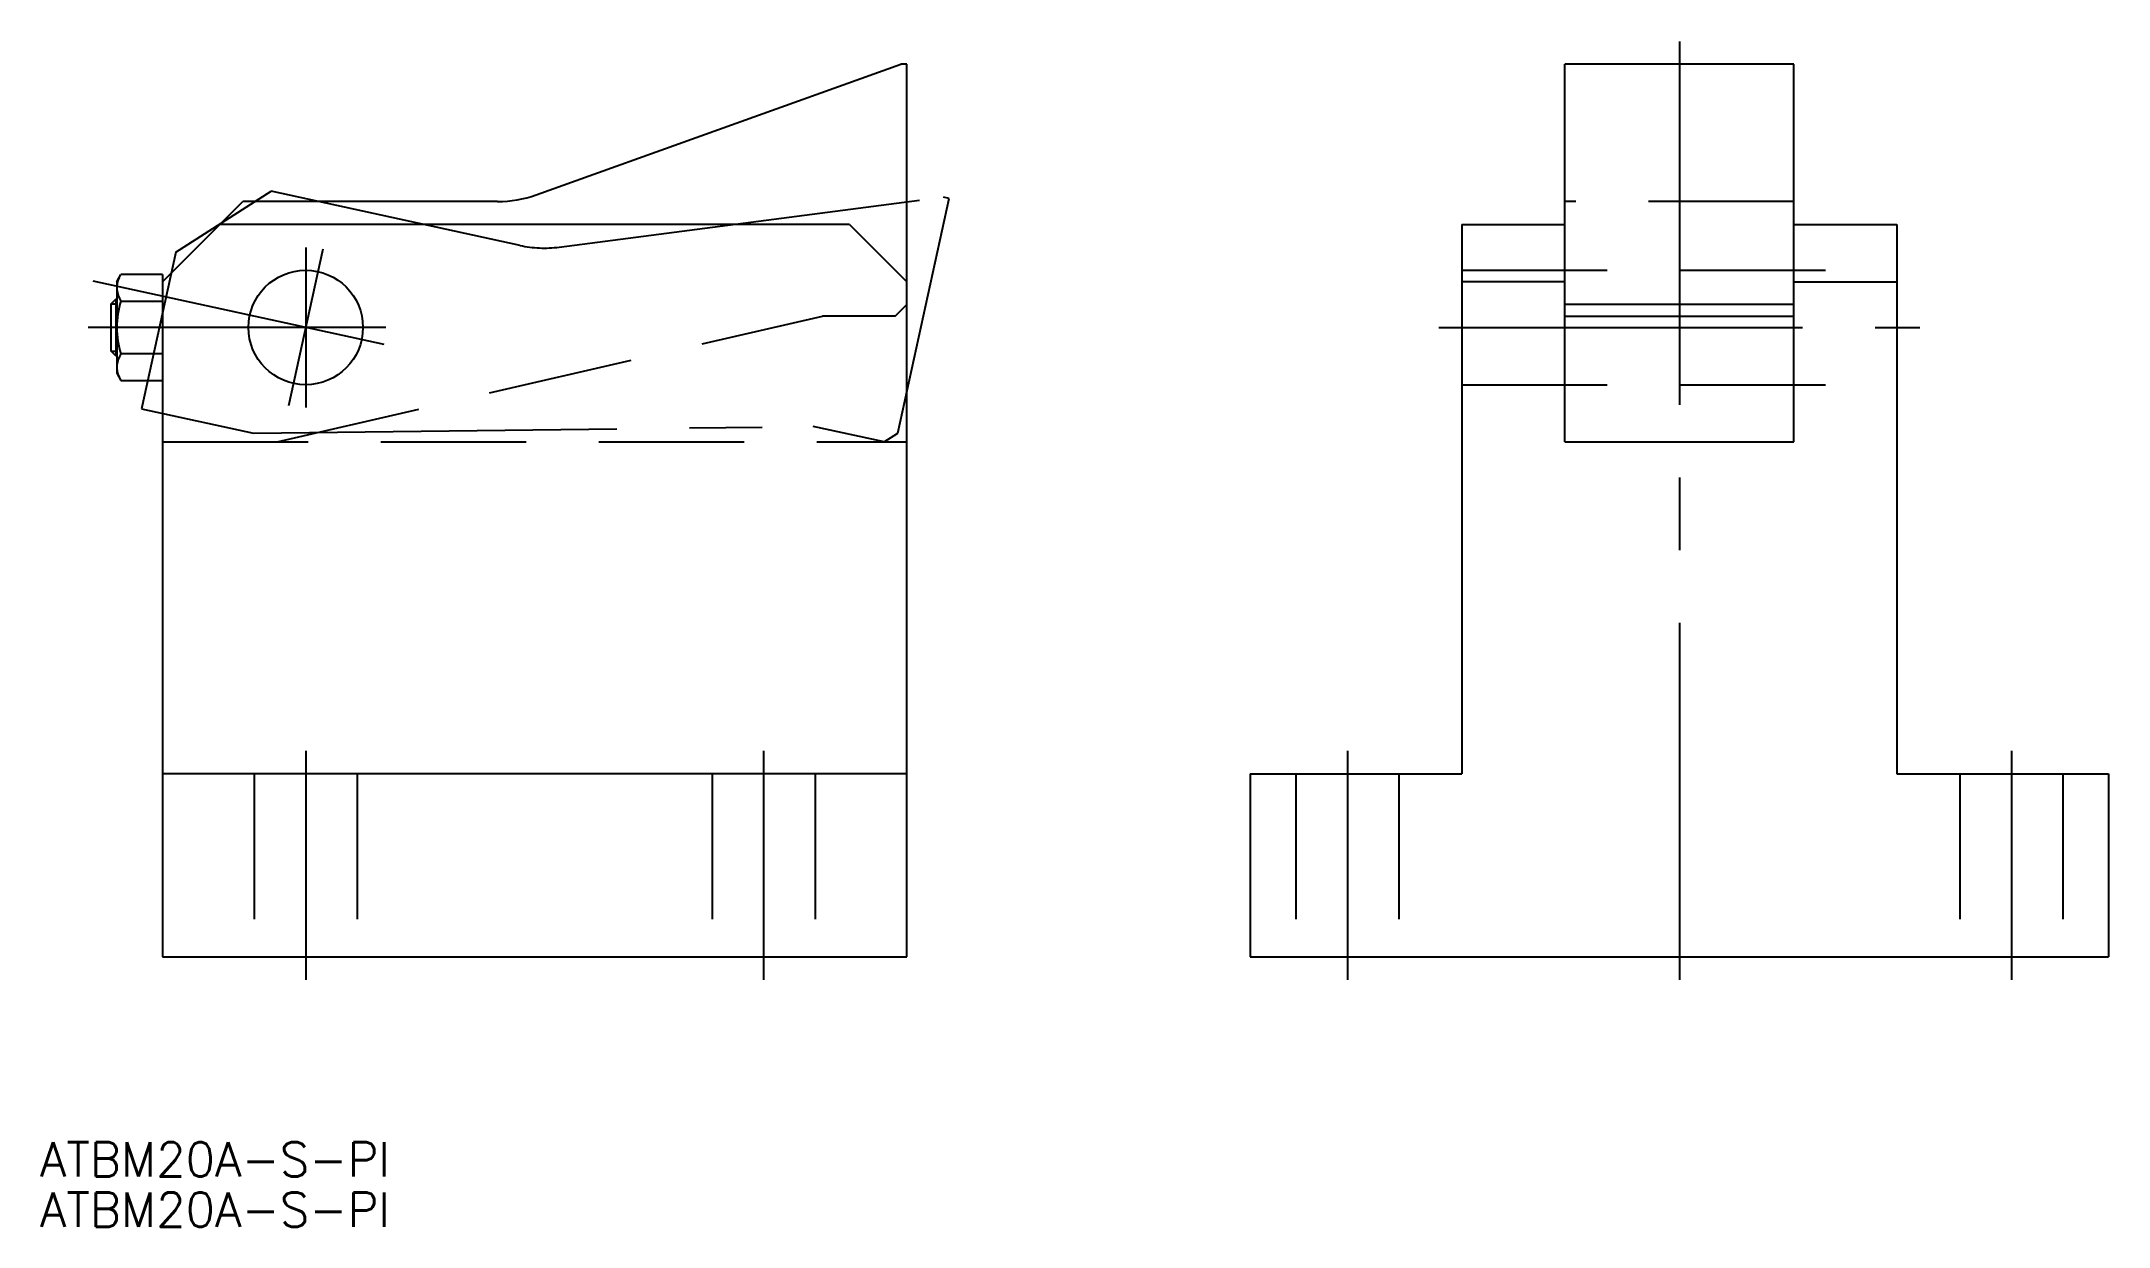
# Model space of a CAD drawing. Extents: x -11 to 170, y -24 to 80.
import ezdxf

# ---------------------------------------------------------------- set-up
doc = ezdxf.new("R2010")
doc.units = 0
for name, pattern in [('CENTER', [50.8, 31.75, -6.35, 6.35, -6.35]), ('DASHED', [19.05, 12.7, -6.35]), ('PHANTOM', [63.5, 31.75, -6.35, 6.35, -6.35, 6.35, -6.35])]:
    doc.linetypes.add(name, pattern=pattern)
doc.layers.get('0').update_dxf_attribs({"linetype": 'CONTINUOUS'})
doc.layers.add('CENTER', color=1, linetype='CENTER')
doc.styles.get("Standard").update_dxf_attribs({"font": 'txt.shx', "height": 3, "bigfont": 'bigfont.shx'})

# ---------------------------------------------------------------- blocks, each defined once
blk = doc.blocks.new('*U6')
at = {"color": 7, "linetype": 'CONTINUOUS'}
blk.add_text('ATBM20A-S-PI', height=3, dxfattribs=at).set_placement((-10.72, -19.19))
blk = doc.blocks.new('*U7')
at = {"color": 7, "linetype": 'CONTINUOUS'}
blk.add_text('ATBM20A-S-PI', height=3, dxfattribs=at).set_placement((-10.72, -23.57))

msp = doc.modelspace()

# ---------------------------------------------------------------- linework, layer by layer
at = {"color": 7, "linetype": 'CONTINUOUS'}
for p, q in [((32.64, 66.59), (64.5, 78)), ((65, 78), (64.5, 78)), ((65, 0), (65, 78)), ((142.5, 78), (122.5, 78)), ((122.5, 45), (122.5, 78)), ((142.5, 45), (142.5, 78)), ((0, 59), (7, 66)), ((29.26, 66), (7, 66)), ((60, 64), (5, 64)), ((60, 64), (65, 59)), ((113.5, 64), (113.5, 16)), ((113.5, 64), (122.5, 64)), ((142.5, 64), (151.5, 64)), ((151.5, 64), (151.5, 16)), ((-4, 59), (-3.64, 59.62)), ((0, 59.62), (-3.64, 59.62)), ((0, 59.62), (0, 0)), ((-4, 59), (-4, 51)), ((122.5, 59), (113.5, 59)), ((142.5, 59), (151.5, 59)), ((-4.5, 57.07), (-4.07, 57.5)), ((-4.5, 52.93), (-4.5, 57.07)), ((-4.07, 57.5), (-4, 57.5)), ((-4.07, 52.5), (-4.07, 57.5)), ((-3.64, 57.31), (0, 57.31)), ((142.5, 57), (122.5, 57)), ((122.5, 56), (142.5, 56)), ((-4.07, 52.5), (-4.5, 52.93)), ((-4.07, 52.5), (-4, 52.5)), ((0, 52.69), (-3.64, 52.69)), ((-4, 51), (-3.64, 50.38)), ((-3.64, 50.38), (0, 50.38)), ((122.5, 45), (142.5, 45)), ((65, 16), (0, 16)), ((95, 16), (95, 0)), ((95, 16), (113.5, 16)), ((151.5, 16), (170, 16)), ((170, 16), (170, 0)), ((0, 0), (65, 0)), ((95, 0), (170, 0))]:
    msp.add_line(p, q, dxfattribs=at)
at = {"color": 3, "linetype": 'PHANTOM'}
for p, q in [((1.14, 61.57), (9.47, 66.92)), ((31.22, 62.17), (9.47, 66.92)), ((34.64, 62.03), (68.21, 66.39)), ((64.22, 45.76), (68.7, 66.28)), ((68.7, 66.28), (68.21, 66.39)), ((1.14, 61.57), (-1.84, 47.89)), ((13.99, 61.84), (11.01, 48.16)), ((19.34, 53.51), (-6.06, 59.05)), ((-1.84, 47.89), (7.93, 45.76)), ((7.93, 45.76), (56.82, 46.35)), ((63.03, 45), (56.82, 46.35)), ((63.03, 45), (64.22, 45.76))]:
    msp.add_line(p, q, dxfattribs=at)
at = {"color": 3, "linetype": 'DASHED'}
for p, q in [((142.5, 66), (122.5, 66)), ((113.5, 60), (151.5, 60)), ((10, 45), (57.65, 56)), ((64, 56), (57.65, 56)), ((64, 56), (65, 57)), ((113.5, 50), (151.5, 50)), ((0, 45), (65, 45)), ((8, 16), (8, 0)), ((17, 16), (17, 0)), ((48, 16), (48, 0)), ((57, 16), (57, 0)), ((99, 16), (99, 0)), ((108, 16), (108, 0)), ((157, 16), (157, 0)), ((166, 16), (166, 0))]:
    msp.add_line(p, q, dxfattribs=at)
at = {"color": 3, "linetype": 'CONTINUOUS'}
for p, q in [((-4.5, 57.07), (-4, 57.07)), ((-4.5, 52.93), (-4, 52.93))]:
    msp.add_line(p, q, dxfattribs=at)
at = {"color": 7, "linetype": 'CONTINUOUS'}
msp.add_circle((12.5, 55), 5, dxfattribs=at)
for centre, radius, start, end in [((29.26, 76), 10, 270, 289.708), ((-1.96, 58.46), 2.04, 154.3842, 214.3842), ((3.64, 55), 7.64, 162.412, 197.588), ((-1.96, 51.54), 2.04, 145.6158, 205.6158)]:
    msp.add_arc(centre, radius, start, end, dxfattribs=at)
at = {"color": 3, "linetype": 'PHANTOM'}
msp.add_arc((33.35, 71.94), 10, 257.6932, 277.4012, dxfattribs=at)
at = {"layer": 'CENTER', "color": 1, "linetype": 'CENTER'}
for p, q in [((132.5, 80), (132.5, -2)), ((12.5, 62), (12.5, 48)), ((19.5, 55), (-6.5, 55)), ((111.5, 55), (153.5, 55)), ((12.5, 18), (12.5, -2)), ((52.5, 18), (52.5, -2)), ((103.5, 18), (103.5, -2)), ((161.5, 18), (161.5, -2))]:
    msp.add_line(p, q, dxfattribs=at)

# ---------------------------------------------------------------- block references
at = {"color": 7, "linetype": 'CONTINUOUS'}
for name in ['*U6', '*U7']:
    msp.add_blockref(name, (0, 0), dxfattribs=at)

doc.saveas('drawing.dxf')
